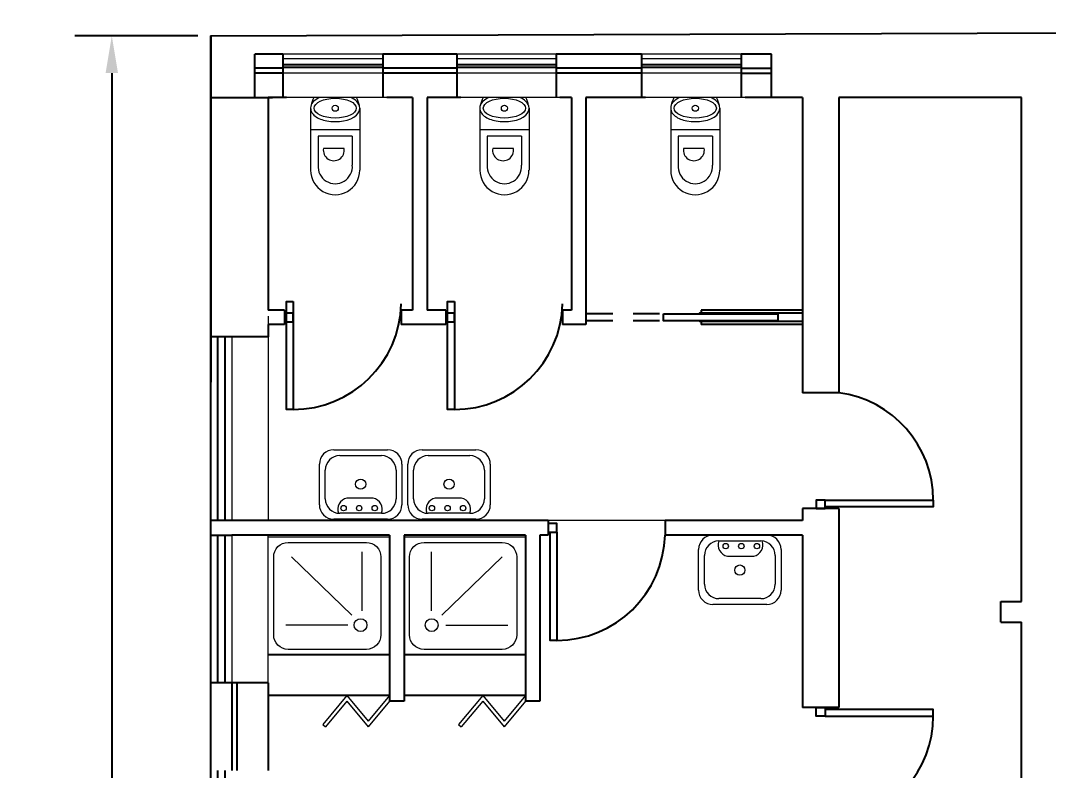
# Model space of a CAD drawing. Header units: inches. Extents: x -2770 to 3095, y -2847 to 3009.
# Drawn here: x 37.075 to 42.065, y 111.813 to 115.453 of the extents above; entities that cross this region are included whole.
import ezdxf

# ---------------------------------------------------------------- set-up
doc = ezdxf.new("R2010")
doc.units = ezdxf.units.IN
doc.header["$LTSCALE"] = 0.1
doc.header["$MEASUREMENT"] = 0
doc.linetypes.add('TRATTEGGIATA2', pattern=[9.525, 6.35, -3.175])
for name, color, linetype, lineweight in [('ARREDI attrezzature - furniture', 175, 'Continuous', 9), ('PROIEZIONI - projections', 145, 'Continuous', 13), ('PROIEZIONI finissime - fine line', 251, 'Continuous', 15)]:
    doc.layers.add(name, color=color, linetype=linetype, lineweight=lineweight)
for name, color, linetype in [('MURATURA sezioni - wall sections', 7, 'Continuous'), ('PORTE - doors', 2, 'Continuous'), ('PROIEZIONI tratteggiate  - dashed', 1, 'TRATTEGGIATA2'), ('SEZIONI medie - small sections', 2, 'Continuous')]:
    doc.layers.add(name, color=color, linetype=linetype)
doc.layers.add('VETRATE sezioni - windows sections', color=7, linetype='Continuous', true_color=0x4d79ff)
doc.styles.get("Standard").update_dxf_attribs({"font": 'Arial.ttf'})
doc.dimstyles.get("Standard").update_dxf_attribs({"dimtxt": 0.18, "dimasz": 0.18, "dimexe": 0.18, "dimexo": 0.0625, "dimgap": 0.09, "dimtad": 0, "dimtih": 1, "dimtoh": 1, "dimdec": 4, "dimzin": 0, "dimdsep": 46, "dimtxsty": 'Standard', "dimcen": 0.09, "dimadec": 0, "dimazin": 0, "dimtfac": 1, "dimtdec": 4, "dimtofl": 0, "dimtmove": 0, "dimatfit": 3, "dimfxl": 1, "dimtolj": 1, "dimtzin": 0, "dimarcsym": 0})

# ---------------------------------------------------------------- blocks, each defined once
blk = doc.blocks.new('*D3')
at = {"color": 0, "lineweight": -2, "transparency": 16777216}
for p, q in [((37.9349, 115.3786), (37.3376, 115.3786)), ((37.5176, 115.1986), (37.5176, 108.5606)), ((37.5176, 101.5587), (37.5176, 108.1967)), ((37.9874, 101.3787), (37.3376, 101.3787))]:
    blk.add_line(p, q, dxfattribs=at)
at = {"color": 0, "transparency": 16777216}
for points in [[(37.4876, 115.1986), (37.5476, 115.1986), (37.5176, 115.3786)], [(37.4876, 101.5587), (37.5476, 101.5587), (37.5176, 101.3787)]]:
    blk.add_solid(points, dxfattribs=at)
at = {"layer": 'Defpoints', "color": 0, "transparency": 16777216}
for p in [(37.9974, 115.3786), (37.5176, 101.3787), (38.0499, 101.3787)]:
    blk.add_point(p, dxfattribs=at)
at = {"color": 0, "transparency": 16777216, "insert": (37.5176, 108.3787), "char_height": 0.18, "attachment_point": 5}
blk.add_mtext('\\A1;13.9999', dxfattribs=at)
blk = doc.blocks.new('wc')
at = {"layer": 'ARREDI attrezzature - furniture'}
for p, q in [((292893.4251, -156827.3387), (292893.5742, -156827.3387)), ((292893.5742, -156827.6792), (292893.5742, -156827.3387)), ((292893.5742, -156827.3387), (292893.855, -156827.3387)), ((292893.6203, -156827.3907), (292893.6203, -156827.6273)), ((292893.6203, -156827.3907), (292893.8202, -156827.3907)), ((292893.7043, -156827.4469), (292893.7043, -156827.59)), ((292893.4251, -156827.6792), (292893.5742, -156827.6792)), ((292893.5742, -156827.6792), (292893.855, -156827.6792)), ((292893.6203, -156827.6273), (292893.8202, -156827.6273))]:
    blk.add_line(p, q, dxfattribs=at)
blk.add_circle((292893.4259, -156827.509), 0.0213, dxfattribs=at)
for centre, radius, start, end in [((292893.4565, -156827.5742), 0.2375, 101.91249, 116.11869), ((292893.83, -156827.5089), 0.1188, 265.26157, 94.73843), ((292893.855, -156827.509), 0.1702, 270, 90), ((292893.7169, -156827.5185), 0.0727, 260.05226, 99.94774), ((292893.4565, -156827.4438), 0.2375, 243.88131, 258.08751)]:
    blk.add_arc(centre, radius, start, end, dxfattribs=at)
blk.add_ellipse((292893.4259, -156827.509), major_axis=(0, 0.146), ratio=0.46875, dxfattribs=at)
for points, knots in [([(292893.4259, -156827.3386), (292893.4082, -156827.3386), (292893.3918, -156827.3473), (292893.368, -156827.3713), (292893.359, -156827.3863), (292893.3519, -156827.4035)], [0, 0, 0, 0, 0.4405531, 0.4405531, 0.8508792, 0.8508792, 0.8508792, 0.8508792]), ([(292893.3519, -156827.6147), (292893.3649, -156827.6468), (292893.3847, -156827.6719), (292893.4395, -156827.6835), (292893.4649, -156827.6693), (292893.4971, -156827.6272), (292893.5077, -156827.5985), (292893.5271, -156827.4926), (292893.5146, -156827.4035), (292893.4608, -156827.3478), (292893.444, -156827.3386), (292893.4259, -156827.3386)], [2.290891, 2.290891, 2.290891, 2.290891, 3.042614, 3.042614, 3.691646, 3.691646, 4.340678, 4.340678, 5.831368, 5.831368, 6.283185, 6.283185, 6.283185, 6.283185])]:
    blk.add_open_spline(points, degree=3, knots=knots, dxfattribs=at)
blk = doc.blocks.new('lavabo')
at = {"layer": 'ARREDI attrezzature - furniture'}
for p, q in [((292896.7019, -156825.5928), (292896.983, -156825.5928)), ((292896.6019, -156826.0645), (292896.6019, -156825.6928)), ((292896.7429, -156825.6337), (292896.9421, -156825.6337)), ((292897.083, -156825.6928), (292897.083, -156826.0645)), ((292896.6429, -156826.0236), (292896.6429, -156825.7337)), ((292897.0421, -156825.7337), (292897.0421, -156826.0236)), ((292896.7476, -156825.9651), (292896.7476, -156825.7828)), ((292896.9421, -156826.1236), (292896.7429, -156826.1236)), ((292896.983, -156826.1645), (292896.7019, -156826.1645))]:
    blk.add_line(p, q, dxfattribs=at)
for centre, radius in [((292896.6786, -156825.7603), 0.0187), ((292896.6786, -156825.8683), 0.0187), ((292896.8444, -156825.8787), 0.0352), ((292896.6786, -156825.9764), 0.0187)]:
    blk.add_circle(centre, radius, dxfattribs=at)
for centre, radius, start, end in [((292896.7019, -156825.6928), 0.1, 90, 180), ((292896.983, -156825.6928), 0.1, 0, 90), ((292896.7429, -156825.7337), 0.1, 90, 180), ((292896.9421, -156825.7337), 0.1, 0, 90), ((292896.6703, -156825.7981), 0.0788, 11.22665, 110.41884), ((292896.6703, -156825.9498), 0.0788, 249.58116, 348.77335), ((292896.7429, -156826.0236), 0.1, 180, 270), ((292896.9421, -156826.0236), 0.1, 270, 0), ((292896.7019, -156826.0645), 0.1, 180, 270), ((292896.983, -156826.0645), 0.1, 270, 0)]:
    blk.add_arc(centre, radius, start, end, dxfattribs=at)

msp = doc.modelspace()

# ---------------------------------------------------------------- linework, layer by layer
for p, q in [((37.9974, 115.3786), (58.02696, 115.45323)), ((37.9974, 115.3786), (37.9974, 101.3785)), ((37.9974, 115.3786), (37.99741, 112.0145)), ((37.99766, 115.3786), (37.99741, 112.0145)), ((37.9976, 115.07973), (38.2976, 115.07973)), ((41.93471, 115.07973), (41.04747, 115.07973)), ((41.93471, 112.63348), (41.93471, 115.07973)), ((41.83471, 112.53348), (41.83471, 112.63348)), ((41.83471, 112.63348), (41.93471, 112.63348)), ((41.83471, 112.53348), (41.93471, 112.53348)), ((41.93471, 111.51707), (41.93471, 112.53348))]:
    msp.add_line(p, q)
at = {"layer": 'ARREDI attrezzature - furniture'}
for p, q in [((40.20344, 113.02595), (39.63681, 113.02595)), ((38.27692, 112.37409), (38.27692, 112.94669)), ((38.27692, 112.94669), (38.86643, 112.94669)), ((38.93655, 112.94669), (39.52607, 112.94669)), ((38.68285, 112.56654), (38.38942, 112.84987)), ((38.73246, 112.5876), (38.73246, 112.87497)), ((39.07053, 112.5876), (39.07053, 112.87497)), ((39.12013, 112.56654), (39.41356, 112.84987)), ((38.66351, 112.51865), (38.36286, 112.51865)), ((39.13948, 112.51865), (39.44013, 112.51865)), ((38.65853, 112.1762), (38.54143, 112.03653)), ((38.65853, 112.14948), (38.55458, 112.0255)), ((38.65853, 112.1762), (38.76248, 112.05222)), ((38.65853, 112.14948), (38.76248, 112.0255)), ((38.86643, 112.1762), (38.76248, 112.05222)), ((38.86643, 112.14948), (38.76248, 112.0255)), ((39.31817, 112.1762), (39.20106, 112.03653)), ((39.31817, 112.14948), (39.21422, 112.0255)), ((39.31817, 112.1762), (39.42212, 112.05222)), ((39.31817, 112.14948), (39.42212, 112.0255)), ((39.52607, 112.1762), (39.42212, 112.05222)), ((39.52607, 112.14948), (39.42212, 112.0255)), ((38.54143, 112.03653), (38.55458, 112.0255)), ((39.20106, 112.03653), (39.21422, 112.0255))]:
    msp.add_line(p, q, dxfattribs=at)
for points in [[(38.82405, 112.84987), (38.82405, 112.47091, -0.4142136), (38.75393, 112.4008), (38.37374, 112.4008, -0.4142136), (38.30362, 112.47091), (38.30362, 112.84987, -0.4142136), (38.37374, 112.91998), (38.75393, 112.91998, -0.4142136)], [(39.48368, 112.84987), (39.48368, 112.47091, -0.4142136), (39.41356, 112.4008), (39.03337, 112.4008, -0.4142136), (38.96325, 112.47091), (38.96325, 112.84987, -0.4142136), (39.03337, 112.91998), (39.41356, 112.91998, -0.4142136)]]:
    msp.add_lwpolyline(points, format="xyb", close=True, dxfattribs=at)
for centre in [(38.72521, 112.51865), (39.07053, 112.51865)]:
    msp.add_circle(centre, 0.03107, dxfattribs=at)
at = {"layer": 'MURATURA sezioni - wall sections'}
for p, q in [((37.9976, 115.29008), (37.9976, 115.07973)), ((37.99762, 115.29008), (37.9976, 115.29007)), ((37.99762, 115.29008), (37.9976, 115.29008)), ((37.99762, 115.29007), (37.9976, 115.29007)), ((37.99762, 115.29007), (37.9976, 115.29007)), ((37.99762, 115.29007), (37.9976, 115.29007)), ((37.99761, 115.29008), (37.99761, 115.29008)), ((38.34771, 115.29008), (38.21203, 115.29008)), ((38.21203, 115.07973), (38.21203, 115.29008)), ((38.34771, 115.29008), (38.34771, 115.07973)), ((39.19331, 115.29008), (38.83417, 115.29008)), ((38.83417, 115.29008), (38.83417, 115.07973)), ((39.19331, 115.29008), (39.19331, 115.07973)), ((40.08948, 115.29008), (39.67422, 115.29008)), ((39.67422, 115.29008), (39.67422, 115.07973)), ((40.08948, 115.29008), (40.08948, 115.07973)), ((40.71989, 115.29008), (40.57359, 115.29008)), ((40.57359, 115.29008), (40.57359, 115.07973)), ((40.71989, 115.07973), (40.71989, 115.29008)), ((38.34771, 115.22159), (38.21203, 115.22159)), ((38.34771, 115.19808), (38.21203, 115.19808)), ((39.19331, 115.22159), (38.83417, 115.22159)), ((39.19331, 115.19808), (38.83417, 115.19808)), ((40.08948, 115.22159), (39.67422, 115.22159)), ((40.08948, 115.19808), (39.67422, 115.19808)), ((40.57359, 115.22159), (40.71989, 115.22159)), ((40.57359, 115.19808), (40.71989, 115.19808)), ((37.9974, 115.1347), (37.9974, 113.91867)), ((37.9976, 115.07973), (38.23084, 115.07973)), ((38.27712, 115.07973), (38.27692, 114.04788)), ((38.36651, 115.07973), (38.27712, 115.07973)), ((38.9783, 115.07973), (38.85297, 115.07973)), ((38.97809, 115.07973), (38.97809, 114.04788)), ((39.04842, 115.07973), (39.04821, 114.04788)), ((39.21211, 115.07973), (39.04842, 115.07973)), ((39.74959, 115.07973), (39.69303, 115.07973)), ((39.74939, 115.07973), (39.74939, 114.04788)), ((39.8195, 115.07973), (39.8195, 113.97776)), ((40.10828, 115.07973), (39.81971, 115.07973)), ((40.87127, 115.07973), (40.5924, 115.07973)), ((40.87127, 115.07973), (40.87127, 114.04788)), ((41.04747, 115.07973), (41.04747, 113.64657)), ((41.04768, 115.07973), (41.04747, 115.07973)), ((38.35614, 114.04788), (38.27692, 114.04788)), ((38.35614, 114.04788), (38.35614, 113.97776)), ((38.97809, 114.04788), (38.92279, 114.04788)), ((38.92279, 114.04788), (38.92279, 113.97776)), ((39.13904, 114.04788), (39.04821, 114.04788)), ((39.13904, 114.04788), (39.13904, 113.97776)), ((39.74939, 114.04788), (39.70569, 114.04788)), ((39.70569, 114.04788), (39.70569, 113.97776)), ((40.87127, 114.04788), (40.37921, 114.04788)), ((40.37921, 114.04788), (40.37921, 114.03379)), ((40.87127, 114.07771), (40.87127, 113.64657)), ((40.37921, 113.99185), (40.37921, 113.97776)), ((38.27692, 113.97776), (38.27692, 113.91867)), ((38.35614, 113.97776), (38.27692, 113.97776)), ((39.13904, 113.97776), (38.92279, 113.97776)), ((39.8195, 113.97776), (39.70569, 113.97776)), ((40.87127, 113.97776), (40.37921, 113.97776)), ((38.27692, 113.91867), (37.9974, 113.91867)), ((41.04747, 113.64657), (40.87127, 113.64657)), ((40.87127, 113.08402), (40.87127, 113.02595)), ((41.04747, 113.08402), (40.87127, 113.08402)), ((41.04747, 113.08402), (41.04747, 112.11872)), ((37.9974, 113.02595), (37.9974, 112.95583)), ((38.10071, 113.02595), (37.9974, 113.02595)), ((39.63681, 113.02595), (38.10071, 113.02595)), ((39.63681, 113.02595), (39.63681, 112.95583)), ((40.87127, 113.02595), (40.20344, 113.02595)), ((40.20344, 113.02595), (40.20344, 112.95583)), ((37.9974, 112.95583), (38.10071, 112.95583)), ((38.86643, 112.95583), (38.10071, 112.95583)), ((38.86643, 112.95583), (38.86643, 112.14948)), ((38.93655, 112.95583), (38.93655, 112.14948)), ((39.52607, 112.95583), (38.93655, 112.95583)), ((39.52607, 112.95583), (39.52607, 112.14948)), ((39.63681, 112.95583), (39.59619, 112.95583)), ((39.59619, 112.95583), (39.59619, 112.14948)), ((40.87127, 112.95583), (40.20344, 112.95583)), ((40.87127, 112.95583), (40.87127, 112.11872)), ((38.27692, 112.23786), (37.9974, 112.23786)), ((37.9974, 112.23786), (37.9974, 111.81323)), ((38.10071, 112.23786), (38.10071, 111.81323)), ((38.12423, 112.23786), (38.12423, 111.81323)), ((38.27692, 112.23786), (38.27692, 111.81323)), ((38.93655, 112.14948), (38.86643, 112.14948)), ((38.93655, 112.14948), (38.86643, 112.14948)), ((39.59619, 112.14948), (39.52607, 112.14948)), ((39.59619, 112.14948), (39.52607, 112.14948)), ((41.04747, 112.11872), (40.87127, 112.11872))]:
    msp.add_line(p, q, dxfattribs=at)
at = {"layer": 'PORTE - doors', "color": 251, "true_color": 0x636466}
for p, q in [((38.86643, 112.37409), (38.27692, 112.37409)), ((39.52607, 112.37409), (38.93655, 112.37409)), ((38.86643, 112.1762), (38.27692, 112.1762)), ((39.52607, 112.1762), (38.93655, 112.1762))]:
    msp.add_line(p, q, dxfattribs=at)
at = {"layer": 'PORTE - doors'}
for points in [[(38.39784, 114.09028), (38.39784, 113.56518), (38.36506, 113.56518), (38.36506, 114.09028)], [(39.18074, 114.09028), (39.18074, 113.56518), (39.14796, 113.56518), (39.14796, 114.09028)], [(40.19565, 114.02963), (40.75122, 114.02963), (40.75122, 113.99601), (40.19565, 113.99601)], [(40.98075, 113.12572), (41.50585, 113.12572), (41.50585, 113.09294), (40.98075, 113.09294)], [(39.67851, 112.96951), (39.67851, 112.44441), (39.64573, 112.44441), (39.64573, 112.96951)], [(40.98075, 112.07701), (41.50585, 112.07701), (41.50585, 112.1098), (40.98075, 112.1098)]]:
    msp.add_lwpolyline(points, close=True, dxfattribs=at)
msp.add_lwpolyline([(40.37304, 114.02963), (40.37304, 114.03379), (40.87029, 114.03379), (40.87029, 113.99185), (40.37304, 113.99185), (40.37304, 113.99601)], dxfattribs=at)
at = {"layer": 'PORTE - doors', "color": 251, "true_color": 0x636466}
for centre, start, end in [((38.39784, 114.09028), 270, 358.62826), ((39.18074, 114.09028), 270, 358.62826), ((40.98075, 113.12572), 0, 82.70003), ((39.67851, 112.96951), 270, 358.50729), ((40.98075, 112.07701), 277.29997, 0)]:
    msp.add_arc(centre, 0.5251, start, end, dxfattribs=at)
at = {"layer": 'PROIEZIONI - projections'}
for p, q in [((38.83417, 115.29008), (38.34771, 115.29008)), ((39.67422, 115.29008), (39.19331, 115.29008)), ((40.57359, 115.29008), (40.08948, 115.29008)), ((38.85297, 115.07973), (38.36651, 115.07973)), ((39.69303, 115.07973), (39.21211, 115.07973)), ((40.5924, 115.07973), (40.10828, 115.07973)), ((37.9974, 114.01862), (37.9974, 113.02595)), ((38.27692, 114.01862), (38.27692, 113.02595)), ((38.10071, 113.91867), (38.10071, 113.02595)), ((37.9974, 112.95583), (37.9974, 112.23786)), ((38.10071, 112.95583), (38.10071, 112.23786)), ((38.27692, 112.23786), (38.27692, 112.95583)), ((37.9974, 111.81323), (37.9974, 110.56841))]:
    msp.add_line(p, q, dxfattribs=at)
at = {"layer": 'PROIEZIONI finissime - fine line'}
for p, q in [((38.83417, 115.26712), (38.34771, 115.26712)), ((39.67422, 115.26712), (39.19331, 115.26712)), ((40.57359, 115.26712), (40.08948, 115.26712)), ((38.83417, 115.19808), (38.34771, 115.19808)), ((39.67422, 115.19808), (39.19331, 115.19808)), ((40.57359, 115.19808), (40.08948, 115.19808))]:
    msp.add_line(p, q, dxfattribs=at)
at = {"layer": 'PROIEZIONI tratteggiate  - dashed', "ltscale": 0.2}
for p, q in [((40.1765, 114.02963), (39.8195, 114.02963)), ((40.1765, 113.99601), (39.8195, 113.99601))]:
    msp.add_line(p, q, dxfattribs=at)
at = {"layer": 'SEZIONI medie - small sections'}
for points in [[(38.35614, 114.03309), (38.35614, 113.99033), (38.39784, 113.99033), (38.39784, 114.03309)], [(39.13904, 114.03309), (39.13904, 113.99033), (39.18074, 113.99033), (39.18074, 114.03309)], [(40.93799, 113.08402), (40.98075, 113.08402), (40.98075, 113.12572), (40.93799, 113.12572)], [(39.63681, 113.01227), (39.63681, 112.96951), (39.67851, 112.96951), (39.67851, 113.01227)], [(40.93799, 112.11872), (40.98075, 112.11872), (40.98075, 112.07701), (40.93799, 112.07701)]]:
    msp.add_lwpolyline(points, close=True, dxfattribs=at)
at = {"layer": 'VETRATE sezioni - windows sections'}
for p, q in [((38.83417, 115.23907), (38.34771, 115.23907)), ((39.67422, 115.23907), (39.19331, 115.23907)), ((40.57359, 115.23907), (40.08948, 115.23907)), ((38.83417, 115.22586), (38.34771, 115.22586)), ((39.67422, 115.22586), (39.19331, 115.22586)), ((40.57359, 115.22586), (40.08948, 115.22586)), ((38.03144, 113.91867), (38.03144, 113.02595)), ((38.06667, 113.91867), (38.06667, 113.02595)), ((38.03144, 112.95583), (38.03144, 112.23786)), ((38.06667, 112.95583), (38.06667, 112.23786)), ((38.03144, 111.81323), (38.03144, 110.56841)), ((38.06667, 111.81323), (38.06667, 110.56841))]:
    msp.add_line(p, q, dxfattribs=at)

# ---------------------------------------------------------------- block references
at = {"layer": 'ARREDI attrezzature - furniture', "xscale": 0.7011765562997923, "yscale": 0.7011765562997923, "zscale": 0.7011765562997923}
for p, rotation in [((-109923.90369, -205259.19802), 89.99999999999999), ((-109923.47467, -205259.19802), 89.99999999999999), ((110003.19625, 205485.18653), 270)]:
    msp.add_blockref('lavabo', p, dxfattribs=dict(at, rotation=rotation))
at = {"layer": 'MURATURA sezioni - wall sections', "xscale": 0.7011765562997923, "yscale": 0.7011765562997923, "zscale": 0.7011765562997923, "rotation": 270}
for name, p in [('wc', (110002.37485, 205485.0316)), ('wc', (110003.19645, 205485.0316)), ('wc', (110004.12302, 205485.0316)), ('lavabo', (110003.19625, 205485.18653))]:
    msp.add_blockref(name, p, dxfattribs=at)

# ---------------------------------------------------------------- dimensions: what is measured, and where the dimension line sits
dim = msp.add_linear_dim(base=(37.51755, 101.3787), p1=(37.9974, 115.3786), p2=(38.04985, 101.3787), angle=90, dimstyle='Standard')
dim.commit()
dim.dimension.update_dxf_attribs({"geometry": '*D3', "text_midpoint": (37.51755, 108.37865)})

doc.saveas('drawing.dxf')
